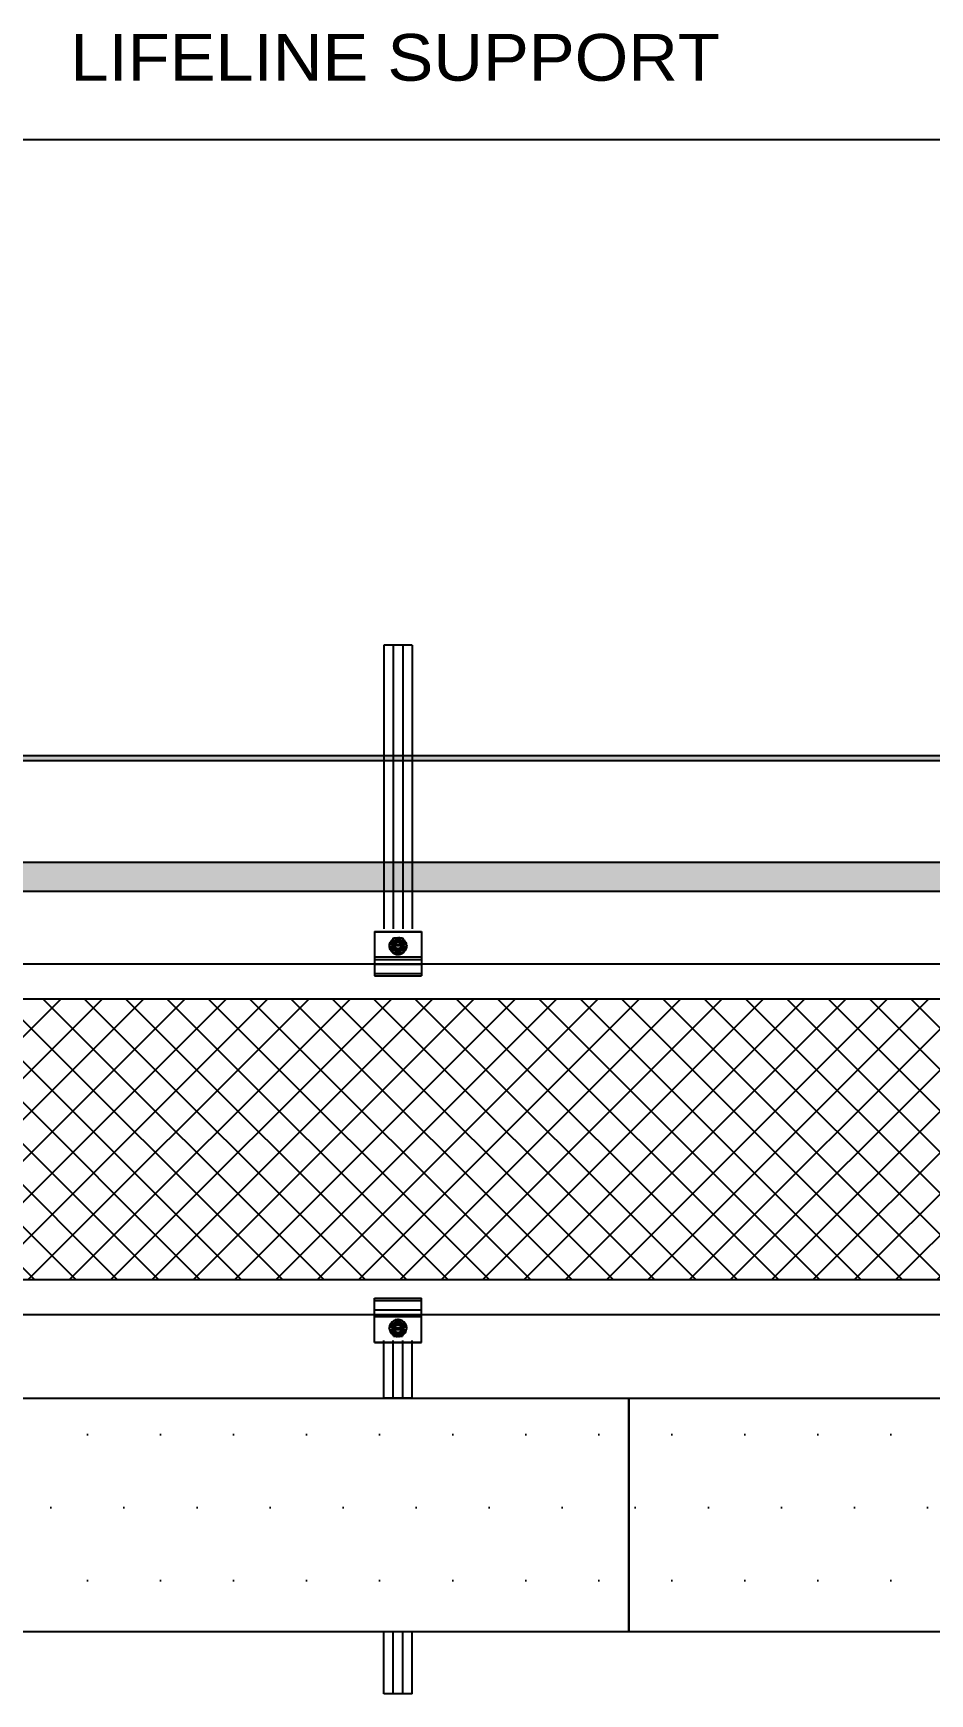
# Model space of a CAD drawing. Header units: millimetres. Extents: x 1732 to 2060, y 1135 to 1322.
# Drawn here: x 1824.73 to 1850.17, y 1264.24 to 1311.37 of the extents above; entities that cross this region are included whole.
import ezdxf

# ---------------------------------------------------------------- set-up
doc = ezdxf.new("R2010")
doc.units = ezdxf.units.MM
doc.layers.get('Defpoints').update_dxf_attribs({"color": 2})
doc.layers.add('text', color=7, linetype='Continuous')
doc.styles.add('MASTER', font='cordia.shx', dxfattribs={"width": 1.1})
doc.dimstyles.new('E0025', dxfattribs={"dimscale": 0.025, "dimtxt": 1.6, "dimasz": 1.6, "dimexe": 2, "dimexo": 1, "dimgap": 2, "dimtad": 1, "dimtih": 1, "dimtoh": 1, "dimdec": 4, "dimzin": 0, "dimdsep": 46, "dimlunit": 6, "dimtxsty": 'MASTER', "dimblk": 'AA', "dimcen": 1, "dimclrd": 256, "dimclre": 256, "dimclrt": 256, "dimadec": 0, "dimazin": 0, "dimtfac": 1, "dimtdec": 4, "dimtix": 1, "dimtmove": 2, "dimatfit": 3, "dimfxl": 1, "dimtolj": 1, "dimtzin": 0, "dimarcsym": 0})

# ---------------------------------------------------------------- blocks, each defined once
blk = doc.blocks.new('A$C21b53e3b')
at = {"color": 6, "linetype": 'Continuous'}
for p, q in [((0, 0), (0, 0.04)), ((0.038, 0.04), (0, 0.04)), ((0.002, 0), (0.002, 0.04)), ((0.01, 0), (0.01, 0.04)), ((0.014, 0), (0.014, 0.04)), ((0.0159, 0.04), (0.0159, 0)), ((0.0376, 0), (0.0376, 0.04)), ((0.038, 0), (0.038, 0.04)), ((0.0184, 0.0215), (0.0182, 0.0205)), ((0.0182, 0.0202), (0.0183, 0.0207)), ((0.0182, 0.0205), (0.0182, 0.0195)), ((0.0182, 0.0197), (0.0182, 0.0202)), ((0.0183, 0.0192), (0.0182, 0.0197)), ((0.0182, 0.0195), (0.0184, 0.0185)), ((0.0183, 0.0212), (0.0184, 0.0217)), ((0.0183, 0.0208), (0.0184, 0.0213)), ((0.0183, 0.0207), (0.0183, 0.0212)), ((0.0183, 0.0203), (0.0183, 0.0208)), ((0.0183, 0.0198), (0.0183, 0.0203)), ((0.0183, 0.0193), (0.0183, 0.0198)), ((0.0184, 0.0187), (0.0183, 0.0193)), ((0.0183, 0.0187), (0.0183, 0.0192)), ((0.0184, 0.0182), (0.0183, 0.0187)), ((0.0187, 0.0225), (0.0184, 0.0215)), ((0.0184, 0.0217), (0.0186, 0.0222)), ((0.0184, 0.0213), (0.0185, 0.0218)), ((0.0185, 0.0182), (0.0184, 0.0187)), ((0.0184, 0.0185), (0.0186, 0.0176)), ((0.0186, 0.0177), (0.0184, 0.0182)), ((0.0185, 0.0218), (0.0186, 0.0223)), ((0.0186, 0.0178), (0.0185, 0.0182)), ((0.0186, 0.0223), (0.0188, 0.0228)), ((0.0186, 0.0222), (0.0188, 0.0227)), ((0.0188, 0.0173), (0.0186, 0.0178)), ((0.0188, 0.0172), (0.0186, 0.0177)), ((0.0186, 0.0176), (0.019, 0.0167)), ((0.0191, 0.0234), (0.0187, 0.0225)), ((0.0188, 0.0228), (0.019, 0.0232)), ((0.0188, 0.0227), (0.019, 0.0232)), ((0.0188, 0.021), (0.0189, 0.0215)), ((0.0188, 0.0205), (0.0188, 0.021)), ((0.0187, 0.02), (0.0188, 0.0205)), ((0.0188, 0.0195), (0.0187, 0.02)), ((0.0188, 0.0191), (0.0188, 0.0195)), ((0.0189, 0.0186), (0.0188, 0.0191)), ((0.019, 0.0168), (0.0188, 0.0173)), ((0.019, 0.0168), (0.0188, 0.0172)), ((0.0189, 0.0215), (0.0191, 0.022)), ((0.019, 0.0181), (0.0189, 0.0186)), ((0.019, 0.0232), (0.0192, 0.0236)), ((0.019, 0.0232), (0.0192, 0.0235)), ((0.0192, 0.0177), (0.019, 0.0181)), ((0.0192, 0.0165), (0.019, 0.0168)), ((0.0192, 0.0164), (0.019, 0.0168)), ((0.019, 0.0167), (0.0192, 0.0164)), ((0.0192, 0.0235), (0.0191, 0.0234)), ((0.0192, 0.0229), (0.0191, 0.022)), ((0.0191, 0.022), (0.0192, 0.0223)), ((0.0191, 0.022), (0.0191, 0.0212)), ((0.0191, 0.0212), (0.0191, 0.0204)), ((0.0191, 0.0204), (0.0191, 0.0196)), ((0.0191, 0.0196), (0.0191, 0.0188)), ((0.0191, 0.0188), (0.0191, 0.018)), ((0.0191, 0.018), (0.0192, 0.0171)), ((0.0199, 0.0242), (0.0192, 0.0238)), ((0.0194, 0.0238), (0.0192, 0.0238)), ((0.0192, 0.0238), (0.0192, 0.0229)), ((0.0192, 0.0171), (0.0192, 0.0162)), ((0.0194, 0.0162), (0.0192, 0.0162)), ((0.0192, 0.0162), (0.0199, 0.0158)), ((0.0193, 0.0239), (0.0195, 0.0241)), ((0.0195, 0.0159), (0.0193, 0.0162)), ((0.0193, 0.0161), (0.0195, 0.0158)), ((0.0202, 0.0242), (0.0194, 0.0238)), ((0.0196, 0.0242), (0.0194, 0.0239)), ((0.0194, 0.0239), (0.0196, 0.0241)), ((0.0194, 0.0238), (0.0194, 0.0229)), ((0.0194, 0.0229), (0.0194, 0.022)), ((0.0194, 0.022), (0.0194, 0.0212)), ((0.0194, 0.0212), (0.0194, 0.0204)), ((0.0194, 0.0204), (0.0194, 0.0196)), ((0.0194, 0.0196), (0.0194, 0.0188)), ((0.0194, 0.0188), (0.0194, 0.018)), ((0.0194, 0.018), (0.0194, 0.0171)), ((0.0194, 0.0171), (0.0194, 0.0162)), ((0.0194, 0.0162), (0.0202, 0.0158)), ((0.0195, 0.0159), (0.0194, 0.0161)), ((0.0195, 0.0241), (0.0198, 0.0245)), ((0.0198, 0.0155), (0.0195, 0.0159)), ((0.0198, 0.0155), (0.0195, 0.0159)), ((0.0195, 0.0158), (0.0202, 0.015)), ((0.0202, 0.025), (0.0196, 0.0242)), ((0.0196, 0.0241), (0.0199, 0.0245)), ((0.0198, 0.0245), (0.0201, 0.0249)), ((0.0201, 0.0151), (0.0198, 0.0155)), ((0.0201, 0.0151), (0.0198, 0.0155)), ((0.0199, 0.0245), (0.0202, 0.0249)), ((0.0206, 0.0246), (0.0199, 0.0242)), ((0.0199, 0.0158), (0.0206, 0.0154)), ((0.0201, 0.0249), (0.0205, 0.0252)), ((0.0205, 0.0147), (0.0201, 0.0151)), ((0.0205, 0.0148), (0.0201, 0.0151)), ((0.021, 0.0257), (0.0202, 0.025)), ((0.0202, 0.0249), (0.0206, 0.0253)), ((0.0209, 0.0246), (0.0202, 0.0242)), ((0.0202, 0.0158), (0.0209, 0.0154)), ((0.0202, 0.015), (0.0209, 0.0144)), ((0.0205, 0.0208), (0.0204, 0.02)), ((0.0204, 0.02), (0.0205, 0.0192)), ((0.0208, 0.0151), (0.0204, 0.0155)), ((0.0204, 0.0155), (0.0204, 0.0155)), ((0.0205, 0.0252), (0.0209, 0.0256)), ((0.0205, 0.0246), (0.0209, 0.0249)), ((0.0205, 0.0245), (0.0205, 0.0246)), ((0.0207, 0.0216), (0.0205, 0.0208)), ((0.0205, 0.0192), (0.0207, 0.0184)), ((0.0209, 0.0144), (0.0205, 0.0148)), ((0.0209, 0.0144), (0.0205, 0.0147)), ((0.0206, 0.0253), (0.021, 0.0256)), ((0.0213, 0.025), (0.0206, 0.0246)), ((0.0206, 0.0154), (0.0213, 0.015)), ((0.0209, 0.0223), (0.0207, 0.0216)), ((0.0207, 0.0184), (0.0209, 0.0177)), ((0.0212, 0.0148), (0.0208, 0.0151)), ((0.0209, 0.0256), (0.0213, 0.0259)), ((0.0209, 0.0249), (0.0212, 0.0253)), ((0.0216, 0.025), (0.0209, 0.0246)), ((0.0213, 0.023), (0.0209, 0.0223)), ((0.0209, 0.0177), (0.0213, 0.017)), ((0.0209, 0.0154), (0.0216, 0.015)), ((0.0213, 0.0141), (0.0209, 0.0144)), ((0.0213, 0.0141), (0.0209, 0.0144)), ((0.0209, 0.0144), (0.0217, 0.0138)), ((0.0218, 0.0262), (0.021, 0.0257)), ((0.021, 0.0256), (0.0214, 0.0259)), ((0.0212, 0.0253), (0.0216, 0.0256)), ((0.0215, 0.0145), (0.0212, 0.0148)), ((0.0213, 0.0259), (0.0217, 0.0262)), ((0.022, 0.0254), (0.0213, 0.025)), ((0.0218, 0.0236), (0.0213, 0.023)), ((0.0213, 0.017), (0.0218, 0.0164)), ((0.0213, 0.015), (0.022, 0.0146)), ((0.0214, 0.0259), (0.0218, 0.0262)), ((0.0215, 0.02), (0.0216, 0.0206)), ((0.0216, 0.0194), (0.0215, 0.02)), ((0.022, 0.0142), (0.0215, 0.0145)), ((0.0216, 0.0256), (0.0221, 0.0258)), ((0.0223, 0.0254), (0.0216, 0.025)), ((0.0216, 0.0206), (0.0217, 0.0213)), ((0.0217, 0.0187), (0.0216, 0.0194)), ((0.0216, 0.015), (0.0223, 0.0146)), ((0.0217, 0.0262), (0.0221, 0.0264)), ((0.0217, 0.0213), (0.022, 0.0219)), ((0.022, 0.0181), (0.0217, 0.0187)), ((0.0227, 0.0267), (0.0218, 0.0262)), ((0.0218, 0.0262), (0.0222, 0.0265)), ((0.0223, 0.0242), (0.0218, 0.0236)), ((0.0218, 0.0164), (0.0223, 0.0158)), ((0.0219, 0.02), (0.022, 0.0192)), ((0.0227, 0.0258), (0.022, 0.0254)), ((0.022, 0.0219), (0.0223, 0.0225)), ((0.022, 0.0192), (0.0222, 0.0185)), ((0.0223, 0.0175), (0.022, 0.0181)), ((0.022, 0.0146), (0.0227, 0.0142)), ((0.0224, 0.014), (0.022, 0.0142)), ((0.0221, 0.0264), (0.0226, 0.0266)), ((0.0221, 0.0258), (0.0225, 0.0261)), ((0.0222, 0.0207), (0.0221, 0.02)), ((0.0221, 0.02), (0.0222, 0.0193)), ((0.0222, 0.0265), (0.0227, 0.0267)), ((0.0224, 0.0214), (0.0222, 0.0207)), ((0.0222, 0.0193), (0.0224, 0.0186)), ((0.0222, 0.0185), (0.0226, 0.0178)), ((0.023, 0.0258), (0.0223, 0.0254)), ((0.023, 0.0246), (0.0223, 0.0242)), ((0.0223, 0.0225), (0.0227, 0.023)), ((0.0227, 0.017), (0.0223, 0.0175)), ((0.0223, 0.0158), (0.023, 0.0154)), ((0.0223, 0.0146), (0.023, 0.0142)), ((0.0227, 0.022), (0.0224, 0.0214)), ((0.0224, 0.0186), (0.0227, 0.018)), ((0.0225, 0.0261), (0.0229, 0.0263)), ((0.0226, 0.0266), (0.0231, 0.0268)), ((0.0226, 0.0178), (0.0231, 0.0172)), ((0.0236, 0.027), (0.0227, 0.0267)), ((0.0227, 0.0267), (0.0232, 0.0269)), ((0.0235, 0.0262), (0.0227, 0.0258)), ((0.0227, 0.023), (0.0232, 0.0234)), ((0.0231, 0.0226), (0.0227, 0.022)), ((0.0227, 0.018), (0.0231, 0.0174)), ((0.0232, 0.0166), (0.0227, 0.017)), ((0.0229, 0.0263), (0.0234, 0.0264)), ((0.0237, 0.0262), (0.023, 0.0258)), ((0.0237, 0.025), (0.023, 0.0246)), ((0.023, 0.0154), (0.0237, 0.015)), ((0.0231, 0.0268), (0.0236, 0.027)), ((0.0235, 0.0231), (0.0231, 0.0226)), ((0.0231, 0.0174), (0.0235, 0.0169)), ((0.0231, 0.0172), (0.0237, 0.0167)), ((0.0232, 0.0269), (0.0237, 0.027)), ((0.0232, 0.0234), (0.0237, 0.0238)), ((0.0233, 0.0207), (0.0232, 0.0202)), ((0.0232, 0.0202), (0.0232, 0.0198)), ((0.0232, 0.0198), (0.0233, 0.0193)), ((0.0237, 0.0162), (0.0232, 0.0166)), ((0.0234, 0.0212), (0.0233, 0.0207)), ((0.0233, 0.0193), (0.0234, 0.0188)), ((0.0234, 0.0264), (0.0239, 0.0266)), ((0.0237, 0.0216), (0.0234, 0.0212)), ((0.0234, 0.0188), (0.0237, 0.0184)), ((0.0242, 0.0267), (0.0235, 0.0262)), ((0.0241, 0.0235), (0.0235, 0.0231)), ((0.0235, 0.0169), (0.0241, 0.0165)), ((0.0246, 0.0272), (0.0236, 0.027)), ((0.0236, 0.027), (0.0241, 0.0271)), ((0.0237, 0.027), (0.0242, 0.0271)), ((0.0244, 0.0267), (0.0237, 0.0262)), ((0.0244, 0.0253), (0.0237, 0.025)), ((0.0237, 0.0238), (0.0243, 0.0241)), ((0.024, 0.022), (0.0237, 0.0216)), ((0.0237, 0.0184), (0.024, 0.018)), ((0.0237, 0.0167), (0.0244, 0.0163)), ((0.0243, 0.0159), (0.0237, 0.0162)), ((0.0237, 0.015), (0.0244, 0.0147)), ((0.0239, 0.0266), (0.0241, 0.0266)), ((0.0243, 0.0224), (0.024, 0.022)), ((0.024, 0.018), (0.0243, 0.0176)), ((0.0241, 0.0271), (0.0246, 0.0272)), ((0.0247, 0.0238), (0.0241, 0.0235)), ((0.0241, 0.0165), (0.0247, 0.0162)), ((0.0242, 0.0271), (0.0247, 0.0272)), ((0.0249, 0.0271), (0.0242, 0.0267)), ((0.0243, 0.0241), (0.025, 0.0243)), ((0.0247, 0.0226), (0.0243, 0.0224)), ((0.0243, 0.0176), (0.0247, 0.0174)), ((0.025, 0.0157), (0.0243, 0.0159)), ((0.0251, 0.0271), (0.0244, 0.0267)), ((0.0252, 0.0254), (0.0244, 0.0253)), ((0.0244, 0.0163), (0.0252, 0.0161)), ((0.0244, 0.0147), (0.0252, 0.0146)), ((0.0252, 0.0272), (0.0246, 0.0272)), ((0.0246, 0.0272), (0.0251, 0.0272)), ((0.0247, 0.0272), (0.0252, 0.0272)), ((0.0254, 0.0239), (0.0247, 0.0238)), ((0.0252, 0.0228), (0.0247, 0.0226)), ((0.0247, 0.0174), (0.0252, 0.0172)), ((0.0247, 0.0162), (0.0254, 0.0161)), ((0.0257, 0.0275), (0.0249, 0.0271)), ((0.025, 0.0243), (0.0256, 0.0244)), ((0.0256, 0.0156), (0.025, 0.0157)), ((0.0259, 0.0275), (0.0251, 0.0271)), ((0.0251, 0.0272), (0.0252, 0.0272)), ((0.0259, 0.0255), (0.0252, 0.0254)), ((0.0257, 0.023), (0.0252, 0.0228)), ((0.0252, 0.0172), (0.0257, 0.017)), ((0.0252, 0.0161), (0.0259, 0.016)), ((0.0252, 0.0146), (0.0259, 0.0145)), ((0.0261, 0.024), (0.0254, 0.0239)), ((0.0254, 0.0161), (0.0261, 0.016)), ((0.0256, 0.0244), (0.0263, 0.0244)), ((0.0257, 0.023), (0.0256, 0.0235)), ((0.0256, 0.0235), (0.0259, 0.0235)), ((0.0256, 0.0165), (0.0257, 0.017)), ((0.0259, 0.0165), (0.0256, 0.0165)), ((0.0263, 0.0156), (0.0256, 0.0156)), ((0.0259, 0.0275), (0.0257, 0.0275)), ((0.0257, 0.023), (0.0257, 0.017)), ((0.0266, 0.0271), (0.0259, 0.0275)), ((0.0267, 0.0254), (0.0259, 0.0255)), ((0.0259, 0.0235), (0.0261, 0.0235)), ((0.0261, 0.0165), (0.0259, 0.0165)), ((0.0259, 0.016), (0.026, 0.016)), ((0.0259, 0.0145), (0.0267, 0.0146)), ((0.0268, 0.0239), (0.0261, 0.024)), ((0.0261, 0.0235), (0.0264, 0.0235)), ((0.0264, 0.0165), (0.0261, 0.0165)), ((0.0261, 0.016), (0.0268, 0.0161)), ((0.0263, 0.0244), (0.0269, 0.0243)), ((0.0269, 0.0157), (0.0263, 0.0156)), ((0.0264, 0.0235), (0.0266, 0.0235)), ((0.0266, 0.0165), (0.0264, 0.0165)), ((0.0267, 0.0271), (0.0265, 0.0272)), ((0.0274, 0.0267), (0.0266, 0.0271)), ((0.0266, 0.0235), (0.0267, 0.023)), ((0.0266, 0.0165), (0.0266, 0.0235)), ((0.0267, 0.017), (0.0266, 0.0165)), ((0.0277, 0.0269), (0.0267, 0.0271)), ((0.0275, 0.0253), (0.0267, 0.0254)), ((0.0267, 0.023), (0.0267, 0.017)), ((0.0271, 0.0228), (0.0267, 0.023)), ((0.0267, 0.017), (0.0271, 0.0172)), ((0.0267, 0.0146), (0.0275, 0.0147)), ((0.0275, 0.0238), (0.0268, 0.0239)), ((0.0268, 0.0161), (0.0275, 0.0162)), ((0.0269, 0.0243), (0.0276, 0.0241)), ((0.0276, 0.0159), (0.0269, 0.0157)), ((0.0276, 0.0226), (0.0271, 0.0228)), ((0.0271, 0.0172), (0.0276, 0.0174)), ((0.0281, 0.0262), (0.0274, 0.0267)), ((0.0282, 0.025), (0.0275, 0.0253)), ((0.0281, 0.0235), (0.0275, 0.0238)), ((0.0275, 0.0162), (0.0281, 0.0165)), ((0.0275, 0.0147), (0.0282, 0.015)), ((0.0276, 0.0241), (0.0281, 0.0238)), ((0.028, 0.0224), (0.0276, 0.0226)), ((0.0276, 0.0174), (0.028, 0.0176)), ((0.0281, 0.0162), (0.0276, 0.0159)), ((0.0286, 0.0266), (0.0277, 0.0269)), ((0.0278, 0.0264), (0.0278, 0.0264)), ((0.0278, 0.0264), (0.0283, 0.0262)), ((0.0284, 0.022), (0.028, 0.0224)), ((0.028, 0.0176), (0.0284, 0.018)), ((0.0288, 0.0258), (0.0281, 0.0262)), ((0.0281, 0.0238), (0.0287, 0.0234)), ((0.0287, 0.0231), (0.0281, 0.0235)), ((0.0281, 0.0165), (0.0287, 0.0169)), ((0.0287, 0.0166), (0.0281, 0.0162)), ((0.0289, 0.0246), (0.0282, 0.025)), ((0.0282, 0.015), (0.0289, 0.0154)), ((0.0283, 0.0262), (0.0287, 0.026)), ((0.0287, 0.0216), (0.0284, 0.022)), ((0.0284, 0.018), (0.0287, 0.0184)), ((0.0295, 0.0261), (0.0286, 0.0266)), ((0.0287, 0.026), (0.0292, 0.0258)), ((0.0287, 0.0234), (0.0292, 0.023)), ((0.0292, 0.0226), (0.0287, 0.0231)), ((0.0289, 0.0212), (0.0287, 0.0216)), ((0.0287, 0.0184), (0.0289, 0.0188)), ((0.0287, 0.0169), (0.0292, 0.0174)), ((0.0292, 0.017), (0.0287, 0.0166)), ((0.0295, 0.0254), (0.0288, 0.0258)), ((0.0288, 0.0142), (0.0295, 0.0146)), ((0.0295, 0.0242), (0.0289, 0.0246)), ((0.0291, 0.0207), (0.0289, 0.0212)), ((0.0289, 0.0188), (0.0291, 0.0193)), ((0.0289, 0.0154), (0.0295, 0.0158)), ((0.0294, 0.0145), (0.029, 0.0142)), ((0.0292, 0.0202), (0.0291, 0.0207)), ((0.0291, 0.0193), (0.0292, 0.0198)), ((0.0292, 0.0258), (0.0296, 0.0255)), ((0.0292, 0.023), (0.0296, 0.0225)), ((0.0296, 0.022), (0.0292, 0.0226)), ((0.0292, 0.0198), (0.0292, 0.0202)), ((0.0292, 0.0174), (0.0296, 0.018)), ((0.0296, 0.0175), (0.0292, 0.017)), ((0.0298, 0.0147), (0.0294, 0.0145)), ((0.0294, 0.0139), (0.0301, 0.0145)), ((0.0302, 0.0255), (0.0295, 0.0261)), ((0.0302, 0.025), (0.0295, 0.0254)), ((0.0301, 0.0236), (0.0295, 0.0242)), ((0.0295, 0.0158), (0.0301, 0.0164)), ((0.0295, 0.0146), (0.0302, 0.015)), ((0.0296, 0.0255), (0.03, 0.0252)), ((0.0296, 0.0225), (0.0299, 0.0219)), ((0.0299, 0.0214), (0.0296, 0.022)), ((0.0296, 0.018), (0.0299, 0.0186)), ((0.0299, 0.0181), (0.0296, 0.0175)), ((0.0299, 0.0219), (0.0301, 0.0213)), ((0.03, 0.0207), (0.0299, 0.0214)), ((0.0299, 0.0186), (0.03, 0.0193)), ((0.0301, 0.0187), (0.0299, 0.0181)), ((0.03, 0.0252), (0.03, 0.0251)), ((0.0301, 0.02), (0.03, 0.0207)), ((0.03, 0.0193), (0.0301, 0.02)), ((0.0306, 0.023), (0.0301, 0.0236)), ((0.0301, 0.0213), (0.0303, 0.0206)), ((0.0303, 0.0194), (0.0301, 0.0187)), ((0.0301, 0.0164), (0.0306, 0.017)), ((0.0301, 0.0145), (0.0308, 0.0151)), ((0.0309, 0.0248), (0.0302, 0.0255)), ((0.0309, 0.0246), (0.0302, 0.025)), ((0.0302, 0.015), (0.0309, 0.0154)), ((0.0303, 0.0206), (0.0303, 0.02)), ((0.0303, 0.02), (0.0303, 0.0194)), ((0.0309, 0.0223), (0.0306, 0.023)), ((0.0306, 0.017), (0.0309, 0.0177)), ((0.0308, 0.0151), (0.0311, 0.0155)), ((0.0313, 0.0244), (0.0309, 0.0248)), ((0.0316, 0.0242), (0.0309, 0.0246)), ((0.0312, 0.0216), (0.0309, 0.0223)), ((0.0309, 0.0177), (0.0312, 0.0184)), ((0.0309, 0.0154), (0.0316, 0.0158)), ((0.0314, 0.0208), (0.0312, 0.0216)), ((0.0312, 0.0184), (0.0314, 0.0192)), ((0.0314, 0.02), (0.0314, 0.0208)), ((0.0314, 0.0192), (0.0314, 0.02)), ((0.0324, 0.0238), (0.0316, 0.0242)), ((0.0316, 0.0158), (0.0324, 0.0162)), ((0.0324, 0.0229), (0.0324, 0.0238)), ((0.0324, 0.022), (0.0324, 0.0229)), ((0.0324, 0.0223), (0.0324, 0.0224)), ((0.0327, 0.0214), (0.0324, 0.0223)), ((0.0324, 0.0212), (0.0324, 0.022)), ((0.0324, 0.0204), (0.0324, 0.0212)), ((0.0324, 0.0204), (0.0324, 0.0204)), ((0.0324, 0.0204), (0.0325, 0.0204)), ((0.0324, 0.0196), (0.0324, 0.0204)), ((0.0324, 0.0203), (0.0324, 0.0203)), ((0.0324, 0.0203), (0.0325, 0.0203)), ((0.0325, 0.0197), (0.0324, 0.0197)), ((0.0325, 0.0196), (0.0324, 0.0196)), ((0.0324, 0.0196), (0.0324, 0.0196)), ((0.0324, 0.0188), (0.0324, 0.0196)), ((0.0325, 0.0195), (0.0324, 0.0195)), ((0.0324, 0.0195), (0.0324, 0.0195)), ((0.0324, 0.018), (0.0324, 0.0188)), ((0.0324, 0.018), (0.0326, 0.0186)), ((0.0324, 0.0171), (0.0324, 0.018)), ((0.0324, 0.0162), (0.0324, 0.0171)), ((0.0325, 0.0204), (0.0326, 0.0204)), ((0.0325, 0.0203), (0.0325, 0.0203)), ((0.0325, 0.0203), (0.0326, 0.0203)), ((0.0325, 0.0197), (0.0326, 0.0196)), ((0.0325, 0.0197), (0.0325, 0.0197)), ((0.0325, 0.0197), (0.0325, 0.0197)), ((0.0326, 0.0197), (0.0325, 0.0197)), ((0.0325, 0.0197), (0.0325, 0.0197)), ((0.0325, 0.0197), (0.0325, 0.0197)), ((0.0325, 0.0197), (0.0325, 0.0197)), ((0.0326, 0.0197), (0.0325, 0.0197)), ((0.0326, 0.0196), (0.0325, 0.0196)), ((0.0325, 0.0196), (0.0325, 0.0196)), ((0.0325, 0.0196), (0.0325, 0.0196)), ((0.0325, 0.0196), (0.0325, 0.0196)), ((0.0325, 0.0196), (0.0325, 0.0196)), ((0.0325, 0.0196), (0.0325, 0.0196)), ((0.0326, 0.0195), (0.0325, 0.0195)), ((0.0325, 0.0195), (0.0325, 0.0195)), ((0.0325, 0.0195), (0.0325, 0.0195)), ((0.0326, 0.0204), (0.0326, 0.0204)), ((0.0326, 0.0204), (0.0327, 0.0204)), ((0.0326, 0.0203), (0.0326, 0.0203)), ((0.0326, 0.0203), (0.0327, 0.0203)), ((0.0326, 0.0196), (0.0326, 0.0197)), ((0.0326, 0.0196), (0.0326, 0.0197)), ((0.0326, 0.0197), (0.0326, 0.0197)), ((0.0327, 0.0196), (0.0326, 0.0196)), ((0.0327, 0.0196), (0.0326, 0.0196)), ((0.0326, 0.0196), (0.0326, 0.0196)), ((0.0326, 0.0196), (0.0326, 0.0196)), ((0.0326, 0.0196), (0.0326, 0.0196)), ((0.0326, 0.0196), (0.0326, 0.0196)), ((0.0327, 0.0195), (0.0326, 0.0195)), ((0.0326, 0.0195), (0.0326, 0.0195)), ((0.0326, 0.0195), (0.0326, 0.0195)), ((0.0326, 0.0186), (0.0327, 0.0195)), ((0.0328, 0.0205), (0.0327, 0.0214)), ((0.0327, 0.0204), (0.0327, 0.0205)), ((0.0327, 0.0205), (0.0327, 0.0205)), ((0.0327, 0.0205), (0.0328, 0.0205)), ((0.0327, 0.0203), (0.0328, 0.0204)), ((0.0327, 0.0203), (0.0327, 0.0203)), ((0.0327, 0.0203), (0.0327, 0.0203)), ((0.0327, 0.0203), (0.0327, 0.0203)), ((0.0327, 0.0195), (0.0327, 0.0196)), ((0.0327, 0.0195), (0.0327, 0.0195)), ((0.0327, 0.0195), (0.0327, 0.0195)), ((0.0327, 0.0195), (0.0327, 0.0195)), ((0.0327, 0.0195), (0.0327, 0.0195)), ((0.0327, 0.0195), (0.0327, 0.0195)), ((0.0328, 0.0205), (0.0328, 0.0205)), ((0.0328, 0.0205), (0.0328, 0.0205)), ((0.0328, 0.0205), (0.0328, 0.0205)), ((0.0328, 0.0205), (0.0328, 0.0205)), ((0.0328, 0.0204), (0.0328, 0.0205)), ((0.0328, 0.0204), (0.0328, 0.0204)), ((0.038, 0), (0, 0)), ((0.0217, 0.0138), (0.0213, 0.0141)), ((0.0217, 0.0138), (0.0213, 0.0141)), ((0.0222, 0.0135), (0.0217, 0.0138)), ((0.0222, 0.0136), (0.0217, 0.0138)), ((0.0217, 0.0138), (0.0226, 0.0133)), ((0.0226, 0.0133), (0.0222, 0.0136)), ((0.0226, 0.0133), (0.0222, 0.0135)), ((0.0228, 0.0138), (0.0224, 0.014)), ((0.0231, 0.0131), (0.0226, 0.0133)), ((0.0231, 0.0132), (0.0226, 0.0133)), ((0.0226, 0.0133), (0.0235, 0.013)), ((0.0227, 0.0142), (0.0235, 0.0138)), ((0.0233, 0.0136), (0.0228, 0.0138)), ((0.023, 0.0142), (0.0237, 0.0138)), ((0.0236, 0.013), (0.0231, 0.0132)), ((0.0236, 0.013), (0.0231, 0.0131)), ((0.0238, 0.0134), (0.0233, 0.0136)), ((0.0235, 0.0138), (0.0242, 0.0133)), ((0.0235, 0.013), (0.0245, 0.0128)), ((0.0241, 0.0129), (0.0236, 0.013)), ((0.0241, 0.0129), (0.0236, 0.013)), ((0.0237, 0.0138), (0.0244, 0.0133)), ((0.0242, 0.0133), (0.0238, 0.0134)), ((0.0246, 0.0128), (0.0241, 0.0129)), ((0.0246, 0.0128), (0.0241, 0.0129)), ((0.0242, 0.0133), (0.0249, 0.0129)), ((0.0244, 0.0133), (0.0251, 0.0129)), ((0.0245, 0.0128), (0.0252, 0.0128)), ((0.0251, 0.0128), (0.0246, 0.0128)), ((0.0251, 0.0128), (0.0246, 0.0128)), ((0.0249, 0.0129), (0.0257, 0.0125)), ((0.0251, 0.0129), (0.0259, 0.0125)), ((0.0252, 0.0128), (0.0251, 0.0128)), ((0.0252, 0.0128), (0.0251, 0.0128)), ((0.0259, 0.0125), (0.0257, 0.0125)), ((0.0259, 0.0125), (0.0266, 0.0129)), ((0.0265, 0.0128), (0.0267, 0.0128)), ((0.0266, 0.0129), (0.0274, 0.0133)), ((0.0267, 0.0128), (0.0276, 0.0131)), ((0.0274, 0.0133), (0.0281, 0.0138)), ((0.0276, 0.0131), (0.0285, 0.0134)), ((0.0281, 0.0137), (0.0279, 0.0136)), ((0.0281, 0.0138), (0.0288, 0.0142)), ((0.0286, 0.0139), (0.0281, 0.0137)), ((0.0285, 0.0134), (0.0294, 0.0139)), ((0.029, 0.0142), (0.0286, 0.0139))]:
    blk.add_line(p, q, dxfattribs=at)
blk = doc.blocks.new('AA')
at = {"color": 3}
blk.add_line((-0.5, -0.5), (0.5, 0.5), dxfattribs=at)
at = {"color": 8}
blk.add_line((-1, 0), (0.5, 0), dxfattribs=at)
blk = doc.blocks.new('*D23')
at = {"layer": 'Defpoints', "color": 0}
for p in [(-3.0462, 1.2774), (-5.4462, 0.7733), (-3.0462, 0.7733)]:
    blk.add_point(p, dxfattribs=at)
at = {"layer": 'text', "lineweight": -2}
for p, q in [((-5.4462, 0.7983), (-5.4462, 1.3274)), ((-3.0462, 0.7983), (-3.0462, 1.3274)), ((-5.4062, 1.2774), (-3.0862, 1.2774))]:
    blk.add_line(p, q, dxfattribs=at)
at = {"layer": 'text', "linetype": 'ByBlock', "lineweight": -2, "xscale": 0.04, "yscale": 0.04, "zscale": 0.04, "rotation": 180}
blk.add_blockref('AA', (-5.4462, 1.2774), dxfattribs=at)
at = {"layer": 'text', "linetype": 'ByBlock', "lineweight": -2, "xscale": 0.04, "yscale": 0.04, "zscale": 0.04}
blk.add_blockref('AA', (-3.0462, 1.2774), dxfattribs=at)
at = {"layer": 'text', "insert": (-4.2462, 1.3474), "char_height": 0.04, "attachment_point": 5, "style": 'MASTER'}
blk.add_mtext('\\A1;LIFELINE SUPPORT ', dxfattribs=at)
blk = doc.blocks.new('G$C7D58528E')
h = blk.add_hatch(color=130)
h.dxf.hatch_style = 1
h.paths.add_polyline_path([(-6.08962, 0.74562), (-6.08962, 0.75009), (0, 0.75009), (0, 0.74562), (-6.08962, 0.74562)])
h = blk.add_hatch(color=80)
h.dxf.hatch_style = 1
h.paths.add_polyline_path([(-6.09, 0.63368), (-6.09, 0.65868), (0, 0.65868), (0, 0.63368), (-6.09, 0.63368)])
h = blk.add_hatch()
h.set_pattern_fill('ANSI37', color=10, scale=0.2)
h.set_pattern_definition([(45, (-3.06, 0.901543), (-0.01767767, 0.01767767), []), (135, (-3.06, 0.901543), (-0.01767767, -0.01767767), [])])
h.paths.add_polyline_path([(-3.06, 0.30154), (-3.06, 0.54154), (-6.06, 0.54154), (-6.06, 0.30154), (-3.06, 0.30154)])
h = blk.add_hatch()
h.set_pattern_fill('DOTS', color=3)
h.set_pattern_definition([(0, (-167418.82946, -60016.96351), (0.03125, 0.0625), [0, -0.0625])])
h.paths.add_polyline_path([(-4.04618, 0.2), (-4.04618, 0), (-6.09, 0), (-6.09, 0.2), (-4.04618, 0.2)])
h = blk.add_hatch()
h.set_pattern_fill('DOTS', color=3)
h.set_pattern_definition([(0, (-167415.82946, -60016.96351), (0.03125, 0.0625), [0, -0.0625])])
h.paths.add_polyline_path([(-1.04618, 0.2), (-1.04618, 0), (-4.04618, 0), (-4.04618, 0.2)])
at = {"color": 8, "linetype": 'Continuous'}
for p, q in [((-4.23168, 0.84442), (-4.25568, 0.84442)), ((-4.25568, 0.84442), (-4.25568, 0.72333)), ((-4.24793, 0.84442), (-4.24793, 0.72333)), ((-4.23943, 0.84442), (-4.23943, 0.72333)), ((-4.23168, 0.84442), (-4.23168, 0.72333)), ((-4.25568, 0.72333), (-4.25568, 0.60179)), ((-4.24793, 0.72333), (-4.24793, 0.60179)), ((-4.23943, 0.72333), (-4.23943, 0.60179)), ((-4.23168, 0.72333), (-4.23168, 0.60179)), ((-4.25568, 0.2), (-4.25568, 0.2495)), ((-4.24793, 0.2), (-4.24793, 0.2495)), ((-4.23943, 0.2), (-4.23943, 0.2495)), ((-4.23168, 0.2), (-4.23168, 0.2495)), ((-4.23168, 0.2), (-4.25568, 0.2)), ((-4.25568, -0.053), (-4.25568, 0)), ((-4.24793, -0.053), (-4.24793, 0)), ((-4.23943, -0.053), (-4.23943, 0)), ((-4.23168, -0.053), (-4.23168, 0)), ((-4.23168, -0.053), (-4.25568, -0.053))]:
    blk.add_line(p, q, dxfattribs=at)
at = {"color": 6, "linetype": 'Continuous'}
for p, q in [((-4.26368, 0.59958), (-4.26368, 0.56154)), ((-4.22368, 0.59958), (-4.22368, 0.56154))]:
    blk.add_line(p, q, dxfattribs=at)
at = {"color": 130}
blk.add_lwpolyline([(-6.08962, 0.74562), (-6.08962, 0.75009), (0, 0.75009), (0, 0.74562)], close=True, dxfattribs=at)
at = {"color": 80}
blk.add_lwpolyline([(-6.09, 0.63368), (-6.09, 0.65868), (0, 0.65868), (0, 0.63368)], close=True, dxfattribs=at)
at = {"color": 10}
for points in [[(-3.03, 0.27154), (-3.03, 0.57154), (-6.09, 0.57154), (-6.09, 0.27154)], [(-3.06, 0.30154), (-3.06, 0.54154), (-6.06, 0.54154), (-6.06, 0.30154)], [(-3.06, 0.30154), (-3.06, 0.54154), (-6.06, 0.54154), (-6.06, 0.30154)]]:
    blk.add_lwpolyline(points, close=True, dxfattribs=at)
at = {"color": 3}
for points in [[(-4.04618, 0.2), (-4.04618, 0), (-6.09, 0), (-6.09, 0.2)], [(-1.04618, 0.2), (-1.04618, 0), (-4.04618, 0), (-4.04618, 0.2)]]:
    blk.add_lwpolyline(points, close=True, dxfattribs=at)
at = {"xscale": -1, "rotation": 270}
blk.add_blockref('A$C21b53e3b', (-4.26368, 0.56154), dxfattribs=at)
at = {"rotation": 270}
blk.add_blockref('A$C21b53e3b', (-4.26368, 0.28554), dxfattribs=at)
at = {"layer": 'text'}
dim = blk.add_aligned_dim(p1=(-5.44618, 0.77333), p2=(-3.04618, 0.77333), distance=0.50411, text='LIFELINE SUPPORT ', dimstyle='E0025', override={"dimtxsty": 'MASTER'}, dxfattribs=at)
dim.commit()
dim.dimension.update_dxf_attribs({"geometry": '*D23', "text_midpoint": (-4.24618, 1.34744)})

msp = doc.modelspace()

# ---------------------------------------------------------------- block references
at = {"xscale": 33.15859415608583, "yscale": 33.15859415608583, "zscale": 33.15859415608583}
msp.add_blockref('G$C7D58528E', (1975.795, 1265.996), dxfattribs=at)

doc.saveas('drawing.dxf')
